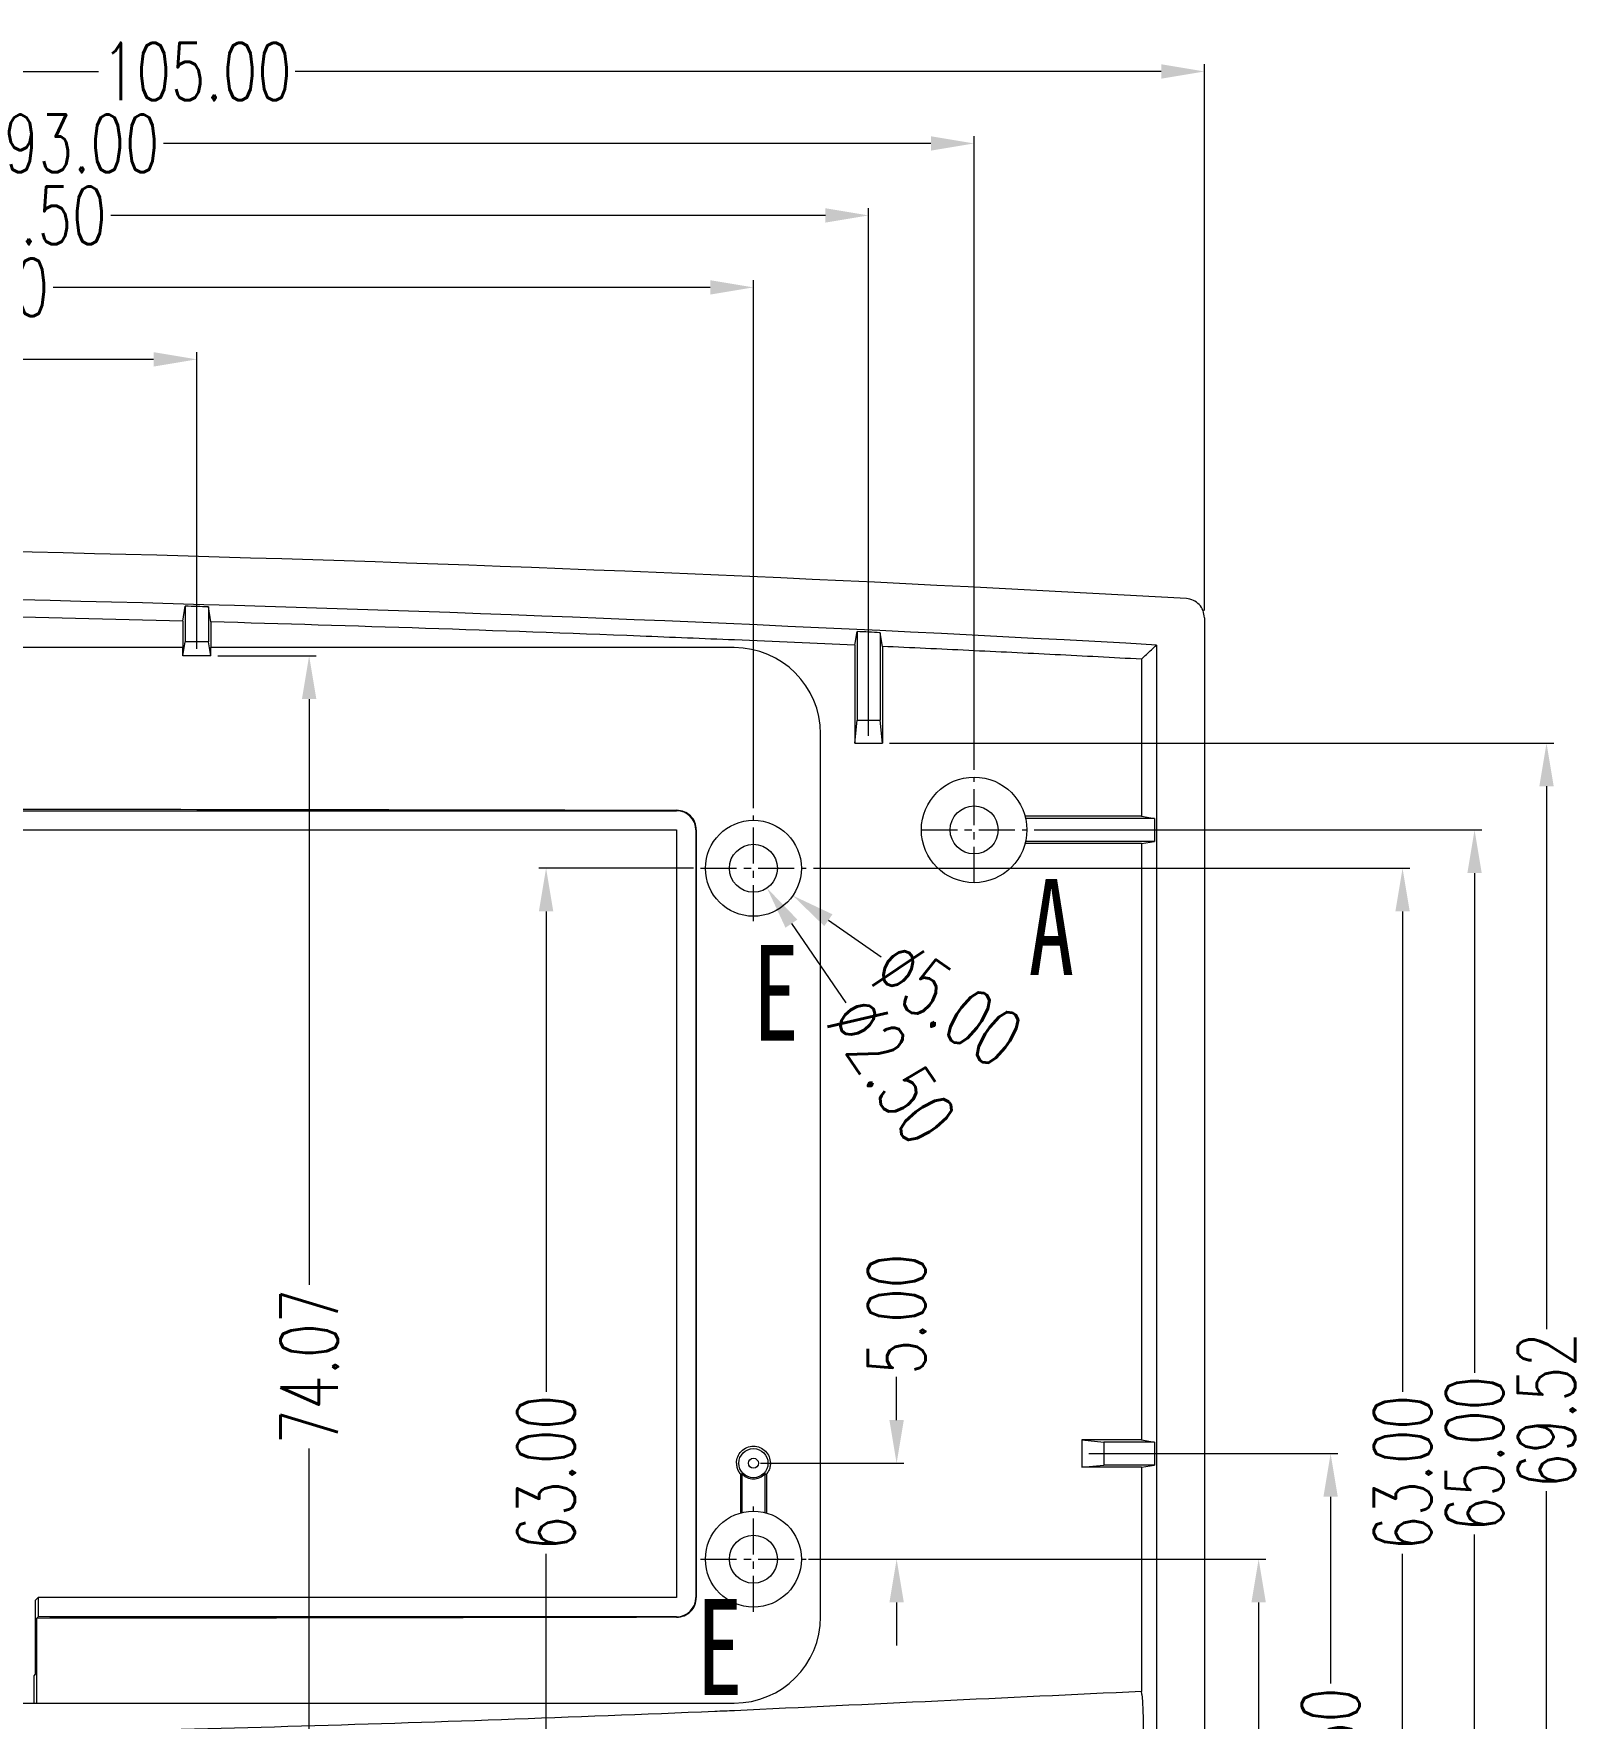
# Model space of a CAD drawing. Header units: millimetres. Extents: x 8061 to 9633, y -505 to -163.
# Drawn here: x 9218.3 to 9299.1, y -317.6 to -229.8 of the extents above; entities that cross this region are included whole.
import ezdxf

# ---------------------------------------------------------------- set-up
doc = ezdxf.new("R2010")
doc.units = ezdxf.units.MM
doc.linetypes.add('CENTER', pattern=[0.6, 0.375, -0.075, 0.075, -0.075])
doc.layers.get('Defpoints').update_dxf_attribs({"linetype": 'CONTINUOUS'})
doc.layers.add('dim', color=82, linetype='CONTINUOUS', lineweight=9)
doc.layers.add('part', color=7, linetype='CONTINUOUS', lineweight=20)
doc.styles.get("Standard").update_dxf_attribs({"font": 'romans.shx', "width": 0.7})
doc.styles.add('宋体', font='SimSun.ttf', dxfattribs={"width": 0.7})
doc.dimstyles.new('03', dxfattribs={"dimscale": 0.75, "dimtxt": 4, "dimasz": 3, "dimexe": 0.5, "dimexo": 0.5, "dimgap": 0.09, "dimtad": 0, "dimzin": 0, "dimdsep": 46, "dimtxsty": 'Standard', "dimcen": 0, "dimclrd": 256, "dimclre": 256, "dimclrt": 6, "dimazin": 2, "dimtp": 0.01, "dimtm": 0.01, "dimtfac": 1, "dimtofl": 0, "dimtmove": 0, "dimatfit": 0, "dimfxl": 1, "dimtolj": 1, "dimtzin": 0, "dimlwd": -1, "dimlwe": -1, "dimarcsym": 0})

# ---------------------------------------------------------------- blocks, each defined once
blk = doc.blocks.new('*D314')
at = {"layer": 'Defpoints', "color": 0}
for p in [(41987.525, -12913.257), (41935.025, -12917.803), (41987.525, -12928.711)]:
    blk.add_point(p, dxfattribs=at)
at = {"layer": 'dim'}
for p, q in [((41935.025, -12917.428), (41935.025, -12912.882)), ((41937.275, -12913.257), (41957.007, -12913.257)), ((41985.275, -12913.257), (41965.542, -12913.257)), ((41987.525, -12928.336), (41987.525, -12912.882))]:
    blk.add_line(p, q, dxfattribs=at)
for points in [[(41937.275, -12912.882), (41937.275, -12913.632), (41935.025, -12913.257)], [(41985.275, -12912.882), (41985.275, -12913.632), (41987.525, -12913.257)]]:
    blk.add_solid(points, dxfattribs=at)
at = {"layer": 'dim', "color": 6, "insert": (41961.275, -12913.257), "char_height": 3, "attachment_point": 5}
blk.add_mtext('\\A1;52.50', dxfattribs=at)
blk = doc.blocks.new('*D315')
at = {"layer": 'Defpoints', "color": 0}
for p in [(42016.525, -12909.507), (41935.025, -12917.803), (42016.525, -12937.028)]:
    blk.add_point(p, dxfattribs=at)
at = {"layer": 'dim'}
for p, q in [((41935.025, -12917.428), (41935.025, -12909.132)), ((42016.525, -12936.653), (42016.525, -12909.132)), ((41937.275, -12909.507), (41971.507, -12909.507)), ((42014.275, -12909.507), (41980.042, -12909.507))]:
    blk.add_line(p, q, dxfattribs=at)
for points in [[(41937.275, -12909.132), (41937.275, -12909.882), (41935.025, -12909.507)], [(42014.275, -12909.132), (42014.275, -12909.882), (42016.525, -12909.507)]]:
    blk.add_solid(points, dxfattribs=at)
at = {"layer": 'dim', "color": 6, "insert": (41975.775, -12909.507), "char_height": 3, "attachment_point": 5}
blk.add_mtext('\\A1;81.50', dxfattribs=at)
blk = doc.blocks.new('*D316')
at = {"layer": 'Defpoints', "color": 0}
for p in [(42022.525, -12905.757), (41935.025, -12917.803), (42022.525, -12933.255)]:
    blk.add_point(p, dxfattribs=at)
at = {"layer": 'dim'}
for p, q in [((41935.025, -12917.428), (41935.025, -12905.382)), ((41937.275, -12905.757), (41974.507, -12905.757)), ((42020.275, -12905.757), (41983.042, -12905.757)), ((42022.525, -12932.88), (42022.525, -12905.382))]:
    blk.add_line(p, q, dxfattribs=at)
for points in [[(41937.275, -12905.382), (41937.275, -12906.132), (41935.025, -12905.757)], [(42020.275, -12905.382), (42020.275, -12906.132), (42022.525, -12905.757)]]:
    blk.add_solid(points, dxfattribs=at)
at = {"layer": 'dim', "color": 6, "insert": (41978.775, -12905.757), "char_height": 3, "attachment_point": 5}
blk.add_mtext('\\A1;87.50', dxfattribs=at)
blk = doc.blocks.new('*D317')
at = {"layer": 'Defpoints', "color": 0}
for p in [(42028.025, -12902.007), (41935.025, -12917.803), (42028.025, -12935.028)]:
    blk.add_point(p, dxfattribs=at)
at = {"layer": 'dim'}
for p, q in [((41935.025, -12917.428), (41935.025, -12901.632)), ((41937.275, -12902.007), (41977.257, -12902.007)), ((42025.775, -12902.007), (41985.792, -12902.007)), ((42028.025, -12934.653), (42028.025, -12901.632))]:
    blk.add_line(p, q, dxfattribs=at)
for points in [[(41937.275, -12901.632), (41937.275, -12902.382), (41935.025, -12902.007)], [(42025.775, -12901.632), (42025.775, -12902.382), (42028.025, -12902.007)]]:
    blk.add_solid(points, dxfattribs=at)
at = {"layer": 'dim', "color": 6, "insert": (41981.525, -12902.007), "char_height": 3, "attachment_point": 5}
blk.add_mtext('\\A1;93.00', dxfattribs=at)
blk = doc.blocks.new('*D318')
at = {"layer": 'Defpoints', "color": 0}
for p in [(42040.025, -12898.257), (41935.025, -12917.803), (42040.025, -12926.721)]:
    blk.add_point(p, dxfattribs=at)
at = {"layer": 'dim'}
for p, q in [((41935.025, -12917.428), (41935.025, -12897.882)), ((42040.025, -12926.346), (42040.025, -12897.882)), ((41937.275, -12898.257), (41982.407, -12898.257)), ((42037.775, -12898.257), (41992.642, -12898.257))]:
    blk.add_line(p, q, dxfattribs=at)
for points in [[(41937.275, -12897.882), (41937.275, -12898.632), (41935.025, -12898.257)], [(42037.775, -12897.882), (42037.775, -12898.632), (42040.025, -12898.257)]]:
    blk.add_solid(points, dxfattribs=at)
at = {"layer": 'dim', "color": 6, "insert": (41987.525, -12898.257), "char_height": 3, "attachment_point": 5}
blk.add_mtext('\\A1;105.00', dxfattribs=at)
blk = doc.blocks.new('*D369')
at = {"layer": 'Defpoints', "color": 0}
for p in [(42013.775, -12939.778), (42005.722, -13002.778), (42005.722, -13002.778)]:
    blk.add_point(p, dxfattribs=at)
at = {"layer": 'dim'}
for p, q in [((42013.4, -12939.778), (42005.347, -12939.778)), ((42005.722, -12942.028), (42005.722, -12967.06)), ((42005.722, -13000.528), (42005.722, -12975.495))]:
    blk.add_line(p, q, dxfattribs=at)
for points in [[(42005.347, -12942.028), (42006.097, -12942.028), (42005.722, -12939.778)], [(42005.347, -13000.528), (42006.097, -13000.528), (42005.722, -13002.778)]]:
    blk.add_solid(points, dxfattribs=at)
at = {"layer": 'dim', "color": 6, "insert": (42005.722, -12971.278), "char_height": 3, "attachment_point": 5, "rotation": 90}
blk.add_mtext('\\A1;63.00', dxfattribs=at)
blk = doc.blocks.new('*D370')
at = {"layer": 'Defpoints', "color": 0}
for p in [(42019.025, -12975.778), (42042.848, -12975.778), (42042.848, -13002.778)]:
    blk.add_point(p, dxfattribs=at)
at = {"layer": 'dim'}
for p, q in [((42019.4, -12975.778), (42043.223, -12975.778)), ((42042.848, -12978.028), (42042.848, -12985.01)), ((42042.848, -13000.528), (42042.848, -12993.545))]:
    blk.add_line(p, q, dxfattribs=at)
for points in [[(42042.473, -12978.028), (42043.223, -12978.028), (42042.848, -12975.778)], [(42042.473, -13000.528), (42043.223, -13000.528), (42042.848, -13002.778)]]:
    blk.add_solid(points, dxfattribs=at)
at = {"layer": 'dim', "color": 6, "insert": (42042.848, -12989.278), "char_height": 3, "attachment_point": 5, "rotation": 90}
blk.add_mtext('\\A1;27.00', dxfattribs=at)
blk = doc.blocks.new('*D371')
at = {"layer": 'Defpoints', "color": 0}
for p in [(42033.633, -12970.278), (42046.598, -12970.278), (42042.848, -13002.778)]:
    blk.add_point(p, dxfattribs=at)
at = {"layer": 'dim'}
for p, q in [((42034.008, -12970.278), (42046.973, -12970.278)), ((42046.598, -12972.528), (42046.598, -12982.26)), ((42046.598, -13000.528), (42046.598, -12990.795)), ((42043.223, -13002.778), (42046.973, -13002.778))]:
    blk.add_line(p, q, dxfattribs=at)
for points in [[(42046.223, -12972.528), (42046.973, -12972.528), (42046.598, -12970.278)], [(42046.223, -13000.528), (42046.973, -13000.528), (42046.598, -13002.778)]]:
    blk.add_solid(points, dxfattribs=at)
at = {"layer": 'dim', "color": 6, "insert": (42046.598, -12986.528), "char_height": 3, "attachment_point": 5, "rotation": 90}
blk.add_mtext('\\A1;32.50', dxfattribs=at)
blk = doc.blocks.new('*D372')
at = {"layer": 'Defpoints', "color": 0}
for p in [(42019.275, -12939.778), (42050.348, -12939.778), (42042.848, -13002.778)]:
    blk.add_point(p, dxfattribs=at)
at = {"layer": 'dim'}
for p, q in [((42019.65, -12939.778), (42050.723, -12939.778)), ((42050.348, -12942.028), (42050.348, -12967.06)), ((42050.348, -13000.528), (42050.348, -12975.495)), ((42043.223, -13002.778), (42050.723, -13002.778))]:
    blk.add_line(p, q, dxfattribs=at)
for points in [[(42049.973, -12942.028), (42050.723, -12942.028), (42050.348, -12939.778)], [(42049.973, -13000.528), (42050.723, -13000.528), (42050.348, -13002.778)]]:
    blk.add_solid(points, dxfattribs=at)
at = {"layer": 'dim', "color": 6, "insert": (42050.348, -12971.278), "char_height": 3, "attachment_point": 5, "rotation": 90}
blk.add_mtext('\\A1;63.00', dxfattribs=at)
blk = doc.blocks.new('*D373')
at = {"layer": 'Defpoints', "color": 0}
for p in [(42030.775, -12937.778), (42054.098, -12937.778), (42042.848, -13002.778)]:
    blk.add_point(p, dxfattribs=at)
at = {"layer": 'dim'}
for p, q in [((42031.15, -12937.778), (42054.473, -12937.778)), ((42054.098, -12940.028), (42054.098, -12966.06)), ((42054.098, -13000.528), (42054.098, -12974.495)), ((42043.223, -13002.778), (42054.473, -13002.778))]:
    blk.add_line(p, q, dxfattribs=at)
for points in [[(42053.723, -12940.028), (42054.473, -12940.028), (42054.098, -12937.778)], [(42053.723, -13000.528), (42054.473, -13000.528), (42054.098, -13002.778)]]:
    blk.add_solid(points, dxfattribs=at)
at = {"layer": 'dim', "color": 6, "insert": (42054.098, -12970.278), "char_height": 3, "attachment_point": 5, "rotation": 90}
blk.add_mtext('\\A1;65.00', dxfattribs=at)
blk = doc.blocks.new('*D374')
at = {"layer": 'Defpoints', "color": 0}
for p in [(42023.243, -12933.253), (42057.848, -12933.253), (42042.848, -13002.778)]:
    blk.add_point(p, dxfattribs=at)
at = {"layer": 'dim'}
for p, q in [((42023.618, -12933.253), (42058.223, -12933.253)), ((42057.848, -12935.503), (42057.848, -12963.798)), ((42057.848, -13000.528), (42057.848, -12972.233)), ((42043.223, -13002.778), (42058.223, -13002.778))]:
    blk.add_line(p, q, dxfattribs=at)
for points in [[(42057.473, -12935.503), (42058.223, -12935.503), (42057.848, -12933.253)], [(42057.473, -13000.528), (42058.223, -13000.528), (42057.848, -13002.778)]]:
    blk.add_solid(points, dxfattribs=at)
at = {"layer": 'dim', "color": 6, "insert": (42057.848, -12968.015), "char_height": 3, "attachment_point": 5, "rotation": 90}
blk.add_mtext('\\A1;69.52', dxfattribs=at)
blk = doc.blocks.new('*D375')
at = {"layer": 'Defpoints', "color": 0}
for p in [(41988.246, -12928.711), (41993.376, -13002.778), (41993.376, -13002.778)]:
    blk.add_point(p, dxfattribs=at)
at = {"layer": 'dim'}
for p, q in [((41988.621, -12928.711), (41993.751, -12928.711)), ((41993.376, -12930.961), (41993.376, -12961.477)), ((41993.376, -13000.528), (41993.376, -12970.012))]:
    blk.add_line(p, q, dxfattribs=at)
for points in [[(41993.001, -12930.961), (41993.751, -12930.961), (41993.376, -12928.711)], [(41993.001, -13000.528), (41993.751, -13000.528), (41993.376, -13002.778)]]:
    blk.add_solid(points, dxfattribs=at)
at = {"layer": 'dim', "color": 6, "insert": (41993.376, -12965.744), "char_height": 3, "attachment_point": 5, "rotation": 90}
blk.add_mtext('\\A1;74.07', dxfattribs=at)
blk = doc.blocks.new('*D378')
at = {"layer": 'Defpoints', "color": 0}
for p in [(42016.525, -12970.778), (42023.986, -12975.778), (42023.986, -12975.778)]:
    blk.add_point(p, dxfattribs=at)
at = {"layer": 'dim'}
for p, q in [((42023.986, -12968.528), (42023.986, -12966.278)), ((42016.9, -12970.778), (42024.361, -12970.778)), ((42023.986, -12978.028), (42023.986, -12980.278))]:
    blk.add_line(p, q, dxfattribs=at)
for points in [[(42023.611, -12968.528), (42024.361, -12968.528), (42023.986, -12970.778)], [(42023.611, -12978.028), (42024.361, -12978.028), (42023.986, -12975.778)]]:
    blk.add_solid(points, dxfattribs=at)
at = {"layer": 'dim', "color": 6, "insert": (42023.986, -12963.01), "char_height": 3, "attachment_point": 5, "rotation": 90}
blk.add_mtext('\\A1;5.00', dxfattribs=at)
blk = doc.blocks.new('*D413')
at = {"layer": 'Defpoints', "color": 0}
for p in [(42014.47, -12938.354), (42018.58, -12941.201)]:
    blk.add_point(p, dxfattribs=at)
at = {"layer": 'dim'}
blk.add_line((42020.43, -12942.482), (42023.188, -12944.393), dxfattribs=at)
blk.add_solid([(42020.643, -12942.174), (42020.216, -12942.79), (42018.58, -12941.201)], dxfattribs=at)
at = {"layer": 'dim', "color": 6, "insert": (42026.655, -12946.794), "char_height": 3, "attachment_point": 5, "rotation": 325.2925}
blk.add_mtext('\\A1;∅5.00', dxfattribs=at)
blk = doc.blocks.new('*D414')
at = {"layer": 'Defpoints', "color": 0}
for p in [(42015.817, -12938.747), (42017.233, -12940.808)]:
    blk.add_point(p, dxfattribs=at)
at = {"layer": 'dim'}
blk.add_line((42018.507, -12942.662), (42021.348, -12946.795), dxfattribs=at)
blk.add_solid([(42018.817, -12942.45), (42018.198, -12942.874), (42017.233, -12940.808)], dxfattribs=at)
at = {"layer": 'dim', "color": 6, "insert": (42023.737, -12950.27), "char_height": 3, "attachment_point": 5, "rotation": 304.50094}
blk.add_mtext('\\A1;∅2.50', dxfattribs=at)

msp = doc.modelspace()

# ---------------------------------------------------------------- linework, layer by layer
at = {"layer": 'part', "color": 7, "linetype": 'Continuous'}
for p, q in [((9226.095, -260.381), (9226.225, -259.603)), ((9226.225, -259.603), (9226.225, -261.467)), ((9227.425, -259.638), (9227.425, -261.469)), ((9227.555, -260.42), (9227.425, -259.638)), ((9226.095, -260.381), (9226.095, -261.762)), ((9227.555, -260.42), (9227.555, -261.762)), ((9279.325, -260.205), (9279.325, -419.997)), ((9226.104, -262.195), (9226.225, -261.467)), ((9227.546, -262.195), (9227.425, -261.469)), ((9261.106, -261.636), (9261.225, -260.927)), ((9261.225, -260.927), (9261.225, -265.551)), ((9262.425, -260.984), (9262.425, -265.551)), ((9262.543, -261.701), (9262.425, -260.984)), ((9226.104, -261.762), (9192.552, -261.762)), ((9226.104, -262.195), (9226.104, -261.762)), ((9227.546, -262.195), (9227.546, -261.762)), ((9254.825, -261.762), (9227.546, -261.762)), ((9261.106, -261.636), (9261.106, -266.742)), ((9262.543, -261.701), (9262.543, -266.737)), ((9276.042, -262.365), (9276.042, -270.549)), ((9276.822, -261.627), (9276.822, -418.492)), ((9261.106, -266.742), (9261.225, -265.551)), ((9261.225, -265.551), (9262.425, -265.551)), ((9262.543, -266.737), (9262.425, -265.551)), ((9259.325, -312.262), (9259.325, -266.262)), ((9171.825, -270.262), (9251.825, -270.262)), ((9251.825, -270.234), (9251.825, -270.262)), ((9276.717, -270.662), (9270.009, -270.662)), ((9276.042, -270.549), (9276.717, -270.662)), ((9276.717, -270.662), (9276.717, -271.862)), ((9171.825, -271.262), (9251.825, -271.262)), ((9251.825, -271.262), (9251.825, -311.262)), ((9252.825, -271.262), (9252.85, -271.262)), ((9252.825, -271.262), (9252.825, -311.262)), ((9252.85, -271.262), (9252.85, -311.262)), ((9276.717, -271.862), (9270.009, -271.862)), ((9276.042, -271.974), (9276.717, -271.862)), ((9276.042, -271.974), (9276.042, -303.049)), ((9272.934, -303.048), (9274.075, -303.162)), ((9272.934, -303.048), (9272.934, -304.475)), ((9276.717, -303.162), (9274.075, -303.162)), ((9274.075, -303.162), (9274.075, -304.362)), ((9276.042, -303.049), (9276.717, -303.162)), ((9276.717, -303.162), (9276.717, -304.362)), ((9272.934, -304.475), (9274.075, -304.362)), ((9276.717, -304.362), (9274.075, -304.362)), ((9276.042, -304.474), (9276.717, -304.362)), ((9276.042, -304.474), (9276.042, -316.158)), ((9255.149, -304.836), (9255.149, -306.855)), ((9255.225, -304.807), (9255.225, -306.835)), ((9256.425, -304.807), (9256.425, -306.835)), ((9256.501, -304.836), (9256.501, -306.854)), ((9218.55, -311.262), (9218.399, -311.413)), ((9218.399, -311.413), (9218.399, -315.262)), ((9251.825, -311.262), (9218.55, -311.262)), ((9218.55, -311.262), (9218.55, -312.262)), ((9252.85, -311.262), (9252.825, -311.262)), ((9218.467, -312.345), (9218.55, -312.262)), ((9218.467, -312.345), (9218.467, -316.762)), ((9251.825, -312.262), (9218.55, -312.262)), ((9251.825, -312.262), (9251.825, -312.289)), ((9218.399, -315.262), (9218.325, -315.335)), ((9218.325, -315.335), (9218.325, -316.762)), ((9168.825, -316.762), (9254.825, -316.762))]:
    msp.add_line(p, q, dxfattribs=at)
at = {"layer": 'part', "color": 1, "linetype": 'CENTER', "ltscale": 5}
for p, q in [((9267.325, -274.012), (9267.325, -268.512)), ((9255.825, -276.012), (9255.825, -270.512)), ((9264.575, -271.262), (9270.075, -271.262)), ((9253.075, -273.262), (9258.575, -273.262)), ((9255.825, -312.012), (9255.825, -306.512)), ((9253.075, -309.262), (9258.575, -309.262))]:
    msp.add_line(p, q, dxfattribs=at)
at = {"layer": 'part', "color": 7, "linetype": 'Continuous'}
for centre, radius in [((9267.325, -271.262), 2.75), ((9267.325, -271.262), 1.25), ((9255.825, -273.262), 2.5), ((9255.825, -273.262), 1.25), ((9255.825, -304.262), 0.759), ((9255.825, -304.262), 0.259), ((9255.825, -309.262), 2.5), ((9255.825, -309.262), 1.25)]:
    msp.add_circle(centre, radius, dxfattribs=at)
for centre, radius, start, end in [((9174.325, -2095.262), 1839, 86.756246, 93.243754), ((9174.325, -2095.262), 1836.497, 86.800607, 93.199393), ((9174.325, -2095.262), 1836.392, 88.343039, 88.380494), ((9174.325, -2095.262), 1836.392, 87.250207, 87.28769), ((9254.825, -266.262), 4.5, 0, 90), ((9251.825, -271.262), 1, 0, 90), ((9255.825, -304.262), 0.811, 222.29049, 317.70951), ((9251.825, -311.262), 1, 270, 0), ((9254.825, -312.262), 4.5, 270, 360)]:
    msp.add_arc(centre, radius, start, end, dxfattribs=at)
for points in [[(9226.095, -260.381), (9214.918, -260.114), (9203.739, -259.911), (9192.561, -259.773)], [(9279.325, -260.205), (9279.252, -259.835), (9279.05, -259.521), (9278.748, -259.302), (9278.383, -259.208)], [(9254.842, -261.365), (9249.924, -261.166), (9238.74, -260.761), (9227.555, -260.42)], [(9227.425, -261.469), (9227.025, -261.468), (9226.625, -261.468), (9226.225, -261.467)], [(9261.106, -261.636), (9254.842, -261.365)], [(9227.546, -262.195), (9227.065, -262.195), (9226.585, -262.195), (9226.104, -262.195)], [(9276.042, -262.365), (9271.543, -262.133), (9267.043, -261.912), (9262.543, -261.701)], [(9276.042, -262.365), (9276.302, -262.119), (9276.562, -261.873), (9276.822, -261.627)], [(9261.106, -266.742), (9261.584, -266.74), (9262.064, -266.739), (9262.543, -266.737)], [(9171.825, -270.152), (9198.498, -270.16), (9225.167, -270.187), (9251.825, -270.234)], [(9252.85, -271.262), (9252.772, -270.869), (9252.55, -270.536), (9252.218, -270.313), (9251.825, -270.234)], [(9276.042, -270.549), (9274.022, -270.548), (9272.001, -270.547), (9269.98, -270.546)], [(9276.042, -271.974), (9274.022, -271.975), (9272.001, -271.976), (9269.98, -271.977)], [(9254.938, -304.262), (9255.005, -303.922), (9255.197, -303.635), (9255.484, -303.442), (9255.824, -303.375), (9256.164, -303.442), (9256.451, -303.634), (9256.644, -303.922), (9256.711, -304.262)], [(9276.042, -303.049), (9275.006, -303.049), (9273.97, -303.048), (9272.934, -303.048)], [(9254.938, -304.262), (9254.962, -304.468), (9255.034, -304.663), (9255.149, -304.836)], [(9256.711, -304.262), (9256.687, -304.467), (9256.616, -304.662), (9256.501, -304.836)], [(9276.042, -304.474), (9275.006, -304.474), (9273.97, -304.475), (9272.934, -304.475)], [(9255.149, -304.836), (9255.174, -304.827), (9255.2, -304.817), (9255.225, -304.807)], [(9256.425, -304.807), (9256.45, -304.817), (9256.475, -304.826), (9256.501, -304.836)], [(9251.825, -312.289), (9252.218, -312.21), (9252.55, -311.987), (9252.772, -311.654), (9252.85, -311.262)], [(9251.825, -312.289), (9240.708, -312.311), (9229.588, -312.33), (9218.467, -312.345)], [(9276.042, -316.158), (9254.842, -317.158)], [(9276.158, -318.631), (9276.153, -317.916), (9276.137, -317.263), (9276.111, -316.724), (9276.079, -316.345), (9276.042, -316.158)], [(9254.842, -317.158), (9253.814, -317.201), (9231.575, -317.988), (9209.337, -318.519)]]:
    msp.add_spline(points, degree=3, dxfattribs=at)

# ---------------------------------------------------------------- texts
at = {"layer": 'dim', "color": 5, "char_height": 5, "width": 9.18398, "attachment_point": 1, "style": '宋体'}
for s, insert in [('A', (9270.158, -273.815)), ('E', (9255.817, -277.251)), ('E', (9252.878, -311.346))]:
    msp.add_mtext(s, dxfattribs=dict(at, insert=insert))

# ---------------------------------------------------------------- dimensions: what is measured, and where the dimension line sits
at = {"layer": 'dim'}
for base, p2, picture, middle in [((9279.325, -231.741), (9279.325, -260.205), '*D318', (9226.825, -231.741)), ((9267.325, -235.491), (9267.325, -268.512), '*D317', (9220.825, -235.491)), ((9261.825, -239.241), (9261.825, -266.74), '*D316', (9218.075, -239.241)), ((9255.825, -242.991), (9255.825, -270.512), '*D315', (9215.075, -242.991)), ((9226.825, -246.741), (9226.825, -262.195), '*D314', (9200.575, -246.741))]:
    dim = msp.add_linear_dim(base=base, p1=(9174.325, -251.287), p2=p2, dimstyle='03', dxfattribs=at)
    dim.commit()
    dim.dimension.update_dxf_attribs({"geometry": picture, "text_midpoint": middle, "insert": (-32760.7, 12666.516)})
for base, p1, p2, picture, middle, set_off in [((9232.677, -336.262), (9227.546, -262.195), (9232.677, -336.262), '*D375', (9232.677, -299.228), (-32760.7, 12666.516)), ((9297.1479, -266.7373), (9282.1479, -336.2616), (9262.5435, -266.7373), '*D374', (9297.1479, -301.4995), (-32760.6998, 12666.516)), ((9293.398, -271.262), (9282.148, -336.262), (9270.075, -271.262), '*D373', (9293.398, -303.762), (-32760.7, 12666.516)), ((9245.022, -336.262), (9253.075, -273.262), (9245.022, -336.262), '*D369', (9245.022, -304.762), (-32760.7, 12666.516)), ((9289.648, -273.262), (9282.148, -336.262), (9258.575, -273.262), '*D372', (9289.648, -304.762), (-32760.7, 12666.516)), ((9285.898, -303.762), (9282.148, -336.262), (9272.934, -303.762), '*D371', (9285.898, -320.012), (-32760.7, 12666.516)), ((9282.148, -309.262), (9282.148, -336.262), (9258.325, -309.262), '*D370', (9282.148, -322.762), (-32760.7, 12666.516))]:
    dim = msp.add_linear_dim(base=base, p1=p1, p2=p2, angle=90, dimstyle='03', dxfattribs=at)
    dim.commit()
    dim.dimension.update_dxf_attribs({"geometry": picture, "text_midpoint": middle, "insert": set_off})
for p1, p2, picture, middle in [((9253.77, -271.838), (9257.88, -274.685), '*D413', (9265.956, -280.278)), ((9255.117, -272.231), (9256.533, -274.292), '*D414', (9263.037, -283.754))]:
    dim = msp.add_diameter_dim_2p(p1=p1, p2=p2, dimstyle='03', dxfattribs=at)
    dim.commit()
    dim.dimension.update_dxf_attribs({"geometry": picture, "text_midpoint": middle, "dimtype": 131, "insert": (-32760.7, 12666.516)})
dim = msp.add_linear_dim(base=(9263.286, -309.262), p1=(9255.825, -304.262), p2=(9263.286, -309.262), angle=90, dimstyle='03', dxfattribs=at)
dim.commit()
dim.dimension.update_dxf_attribs({"geometry": '*D378', "text_midpoint": (9263.286, -296.494), "dimtype": 128, "insert": (-32760.7, 12666.516)})

doc.saveas('drawing.dxf')
